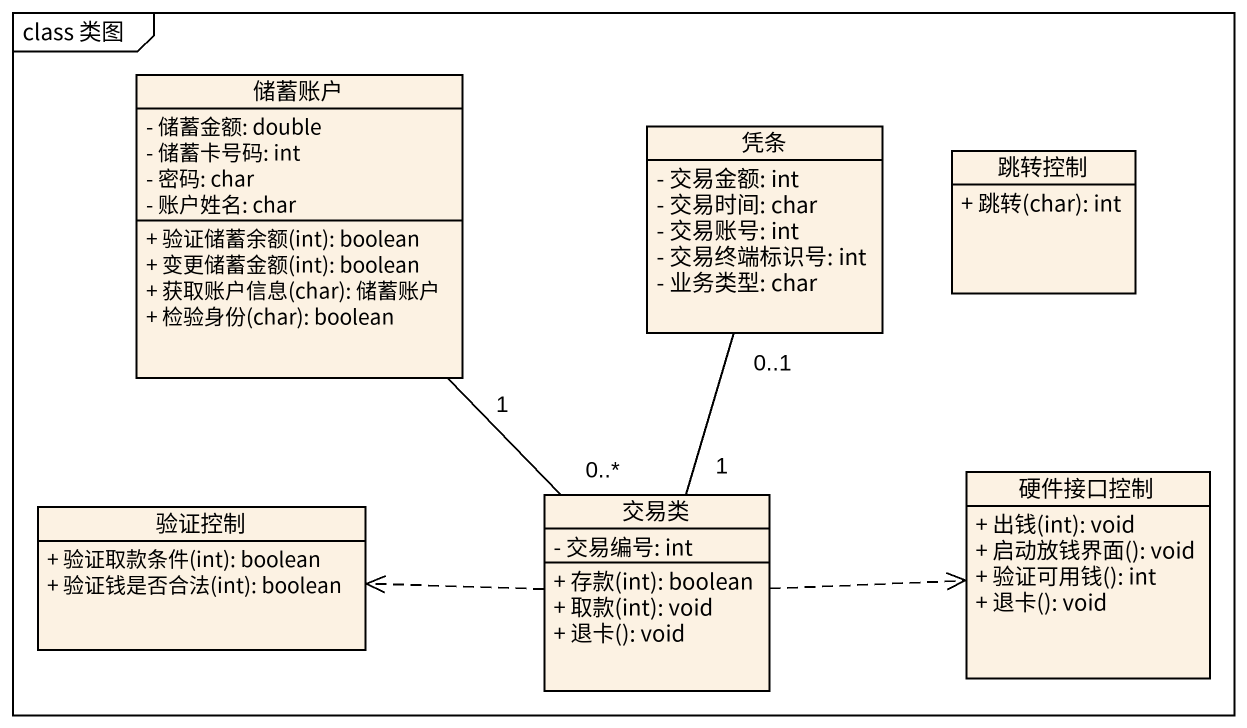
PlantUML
@startuml
mainframe class 类图
hide circle
hide empty members
skinparam classAttributeIconSize 0
class 储蓄账户 {
  - 储蓄金额: double
  - 储蓄卡号码: int
  - 密码: char
  - 账户姓名: char
  + 验证储蓄余额(int): boolean
  + 变更储蓄金额(int): boolean
  + 获取账户信息(char): 储蓄账户
  + 检验身份(char): boolean
}
class 凭条 {
  - 交易金额: int
  - 交易时间: char
  - 交易账号: int
  - 交易终端标识号: int
  - 业务类型: char
}
class 跳转控制 {
  + 跳转(char): int
}
class 验证控制 {
  + 验证取款条件(int): boolean
  + 验证钱是否合法(int): boolean
}
class 交易类 {
  - 交易编号: int
  + 存款(int): boolean
  + 取款(int): void
  + 退卡(): void
}
class 硬件接口控制 {
  + 出钱(int): void
  + 启动放钱界面(): void
  + 验证可用钱(): int
  + 退卡(): void
}
交易类 "0..*" -up- "1" 储蓄账户
交易类 "1" -up- "0..1" 凭条
交易类 .left.> 验证控制
交易类 .right.> 硬件接口控制
@enduml
